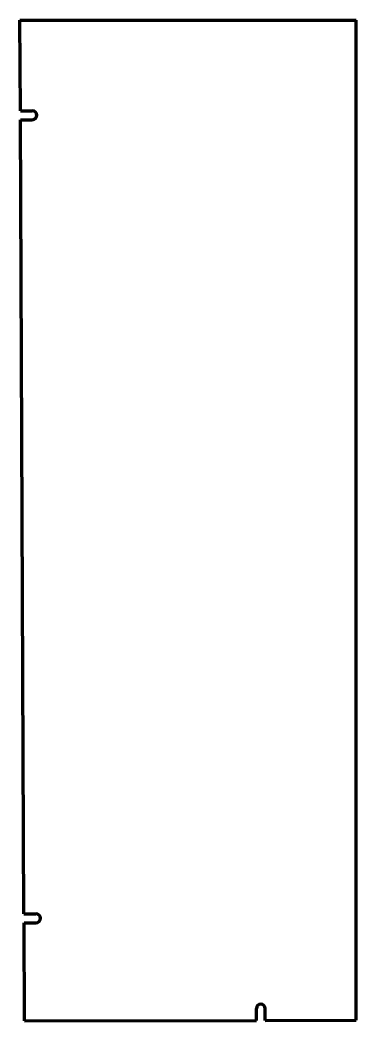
# Model space of a CAD drawing. Header units: inches. Extents: x 0 to 28.2, y 0 to 84.1.
import ezdxf

# ---------------------------------------------------------------- set-up
doc = ezdxf.new("R2010")
doc.units = ezdxf.units.IN
doc.header["$MEASUREMENT"] = 0
doc.layers.get('0').update_dxf_attribs({"linetype": 'CONTINUOUS'})

msp = doc.modelspace()

# ---------------------------------------------------------------- linework, layer by layer
at = {"color": 7, "lineweight": 90}
for p, q in [((0.034, 76.437), (0, 84.062)), ((0, 84.062), (28.25, 84.062)), ((28.25, 0.062), (28.25, 84.062)), ((0.034, 76.437), (1.034, 76.442)), ((0.037, 75.688), (1.037, 75.692)), ((0.335, 9), (0.037, 75.688)), ((0.335, 9), (1.335, 9.004)), ((0.338, 8.25), (1.338, 8.254)), ((0.375, 0), (0.338, 8.25)), ((19.875, 0.044), (19.873, 1.044)), ((20.625, 0.045), (20.623, 1.045)), ((0.375, 0), (19.875, 0.044)), ((20.625, 0.045), (28.25, 0.062))]:
    msp.add_line(p, q, dxfattribs=at)
for centre, start, end in [((1.036, 76.067), 270.25559, 450.25559), ((1.337, 8.629), 270.25559, 450.25559), ((20.248, 1.045), 0.12847, 180.12847)]:
    msp.add_arc(centre, 0.375, start, end, dxfattribs=at)

doc.saveas('drawing.dxf')
